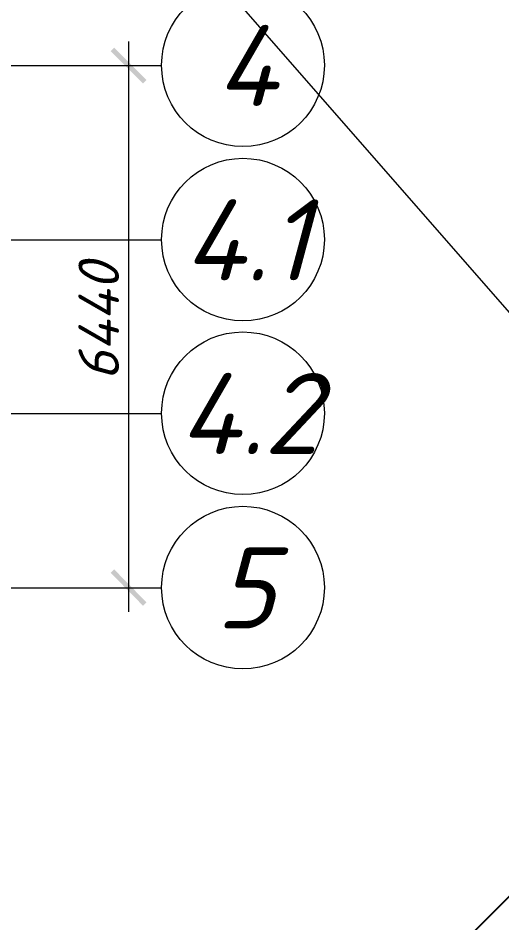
# Model space of a CAD drawing. Header units: millimetres. Extents: x 2279 to 5236, y 896 to 2828.
# Drawn here: x 4551.1 to 4580.9, y 1794.8 to 1850.6 of the extents above; entities that cross this region are included whole.
import ezdxf

# ---------------------------------------------------------------- set-up
doc = ezdxf.new("R2010")
doc.units = ezdxf.units.MM
for name, color, linetype in [('PDF _!!ТОНКАЯ', 7, 'Continuous'), ('PDF _0', 7, 'Continuous'), ('PDF _Текст', 7, 'Continuous')]:
    doc.layers.add(name, color=color, linetype=linetype)
doc.styles.add('PDF ISOCPEUR Italic', font='isocpeui.ttf')

msp = doc.modelspace()

# ---------------------------------------------------------------- linework, layer by layer
at = {"layer": 'PDF _!!ТОНКАЯ', "lineweight": 20}
for points in [[(4557.906, 1849.18), (4557.906, 1814)], [(4525.096, 1847.698), (4531.15, 1847.698), (4537.416, 1847.698), (4554.9, 1847.698), (4559.938, 1847.698)], [(4554.307, 1847.698), (4558.922, 1847.698)], [(4525.096, 1836.945), (4531.15, 1836.945), (4537.416, 1836.945), (4554.9, 1836.945), (4559.938, 1836.945)], [(4525.096, 1826.234), (4531.15, 1826.234), (4537.416, 1826.234), (4554.9, 1826.234), (4559.938, 1826.234)], [(4525.096, 1815.481), (4531.15, 1815.481), (4537.416, 1815.481), (4554.9, 1815.481), (4559.938, 1815.481)], [(4555.535, 1815.481), (4558.922, 1815.481)]]:
    msp.add_lwpolyline(points, dxfattribs=at)
at = {"layer": 'PDF _!!ТОНКАЯ', "lineweight": 25}
msp.add_lwpolyline([(4655.233, 1792.494), (4616.328, 1753.63), (4577.422, 1792.494), (4616.328, 1831.399)], close=True, dxfattribs=at)
at = {"layer": 'PDF _!!ТОНКАЯ', "lineweight": 20}
for centre in [(4564.955, 1847.719), (4564.955, 1836.966), (4564.955, 1826.255), (4564.955, 1815.502)]:
    msp.add_circle(centre, 5.017, dxfattribs=at)
at = {"layer": 'PDF _0', "lineweight": 20}
msp.add_lwpolyline([(4798.621, 1632.595), (4616.328, 1792.494), (4459.012, 1972.416)], dxfattribs=at)
for radius, start, end in [(128.507, 318.74634, 131.16578), (98.492, 318.74633, 131.16577)]:
    msp.add_arc((4616.349, 1792.515), radius, start, end, dxfattribs=at)
at = {"layer": 'PDF _0', "transparency": 33554559}
for points in [[(4559.007, 1846.809), (4556.805, 1848.587), (4557.017, 1848.799)], [(4558.795, 1846.597), (4559.007, 1846.809), (4556.805, 1848.587)], [(4557.017, 1816.624), (4556.805, 1816.413), (4559.007, 1814.592)], [(4556.805, 1816.413), (4559.007, 1814.592), (4558.795, 1814.381)]]:
    msp.add_solid(points, dxfattribs=at)

# ---------------------------------------------------------------- texts
at = {"layer": 'PDF _Текст', "attachment_point": 7, "style": 'PDF ISOCPEUR Italic'}
for s, insert, char_height in [('4', (4563.282, 1845.2), 5), ('4.1', (4561.293, 1834.447), 4.9998), ('4.2', (4560.996, 1823.737), 4.9998), ('5', (4563.282, 1812.984), 5)]:
    msp.add_mtext(s, dxfattribs=dict(at, insert=insert, char_height=char_height))
at = {"layer": 'PDF _Текст', "insert": (4557.313, 1828.266), "char_height": 2.4999, "attachment_point": 7, "rotation": 90, "style": 'PDF ISOCPEUR Italic'}
msp.add_mtext('6440', dxfattribs=at)

doc.saveas('drawing.dxf')
